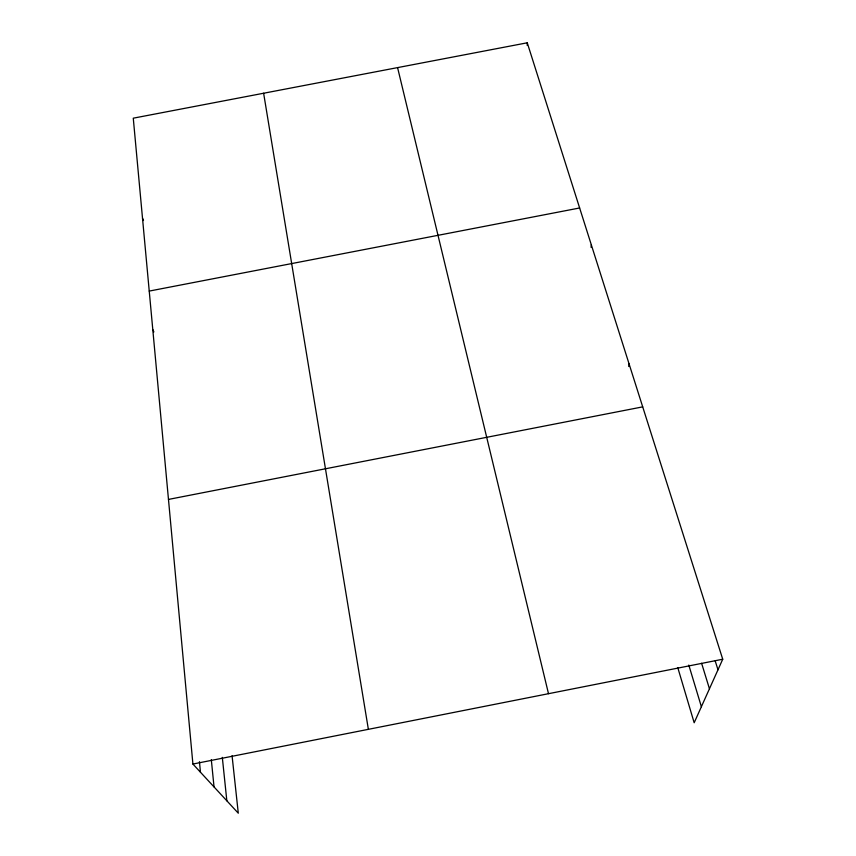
<?xml version="1.0" encoding="UTF-8"?>
<svg xmlns="http://www.w3.org/2000/svg" width="856" height="856" viewBox="0 0 856 856"><rect width="100%" height="100%" fill="white"/><g stroke="black" fill="none" stroke-linecap="round" stroke-linejoin="round"><path stroke-width="1.28" d="M527.232 45.454L527.253 42.8L133.269 118.182L192.91 764.044L238.289 813.2L232.062 755.73M591.079 247.331L591.303 244.752M628.711 366.464L629.085 363.907M527.253 42.8L722.732 659.227L694.173 722.753L677.759 667.562M192.91 764.044L722.732 659.227M168.471 499.423L642.706 406.868M149.233 291.083L579.64 207.976M152.796 329.592L153.877 331.925M142.503 218.205L143.487 220.548M715.22 660.982L717.991 669.788M701.61 663.293L709.453 688.78M688.802 665.08L701.385 706.724M397.58 67.613L548.503 693.692M263.627 93.24L368.369 729.333M222.314 757.367L226.84 800.799M211.304 759.604L214.032 786.91M199.459 761.669L200.454 772.219"/></g></svg>
